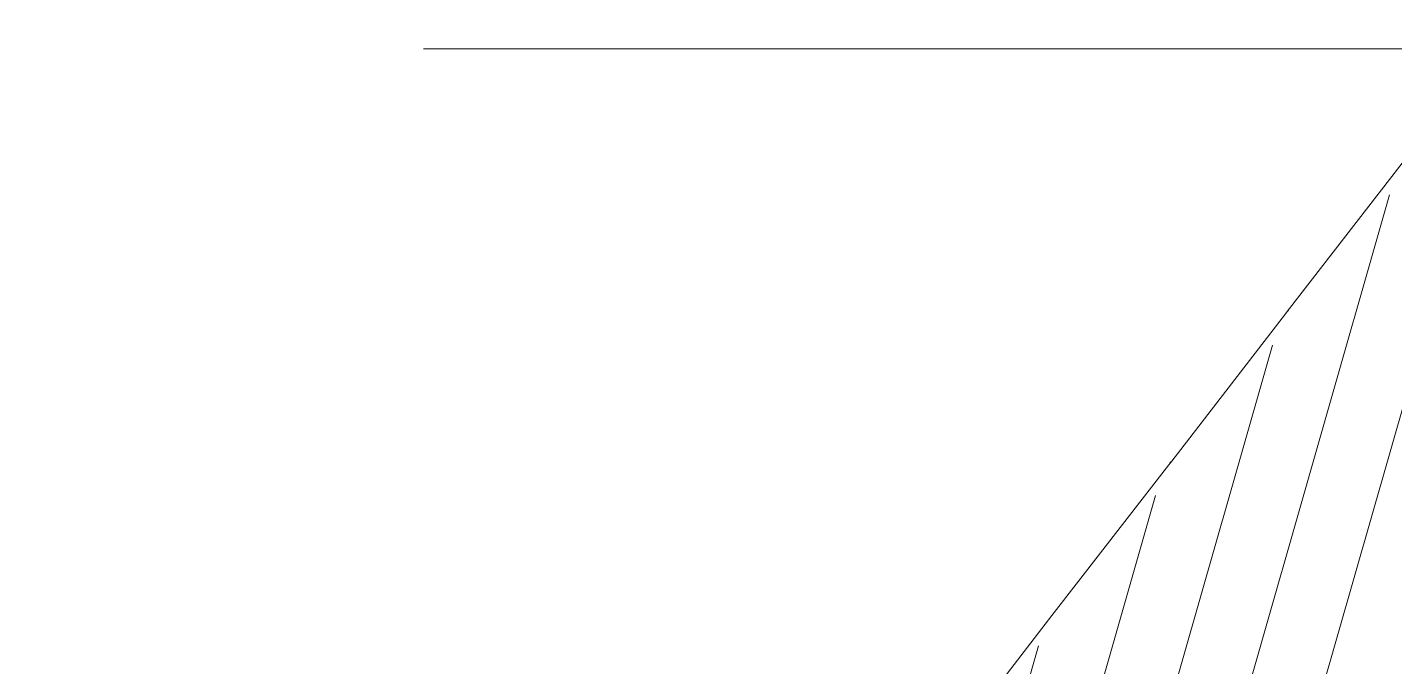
# Model space of a CAD drawing. Header units: millimetres. Extents: x 886808 to 1650903, y -1008069 to 230892.
# Drawn here: x 1017539.1 to 1017918.5, y -559521.9 to -559344.5 of the extents above; entities that cross this region are included whole.
import ezdxf
from ezdxf.xclip import XClip

# ---------------------------------------------------------------- set-up
doc = ezdxf.new("R2010")
doc.units = ezdxf.units.MM
doc.header["$XCLIPFRAME"] = 0
doc.linetypes.add('CENTER', pattern=[2, 1.25, -0.25, 0.25, -0.25])
doc.layers.get('0').update_dxf_attribs({"lineweight": 0})
doc.layers.add('8l NET TO', color=8, linetype='Continuous', lineweight=9)
doc.layers.add('A_Dim', color=8, linetype='Continuous', lineweight=5)

# ---------------------------------------------------------------- blocks, each defined once
blk = doc.blocks.new('A$C14C457CE')
for p, q in [((10021.33, 1470.05), (9953.85, 1705.92)), ((10016.06, 1627.08), (9984.18, 1668.18)), ((10057.9, 1414), (9987.68, 1659.46)), ((10016.06, 1627.08), (10015.77, 1627.33)), ((10016.13, 1627.02), (10016.06, 1627.08)), ((10016.58, 1626.35), (10016.13, 1627.02)), ((10048.15, 1585.52), (10016.58, 1626.35)), ((10094.5, 1357.92), (10020.17, 1617.73)), ((10048.44, 1585.28), (10048.15, 1585.52)), ((10048.97, 1584.51), (10048.15, 1585.52)), ((10048.97, 1584.51), (10048.44, 1585.28)), ((10080.75, 1543.52), (10048.97, 1584.51)), ((10131.08, 1301.86), (10052.65, 1576)), ((10080.75, 1543.52), (10080.54, 1543.69)), ((10081.37, 1542.68), (10080.75, 1543.52)), ((10112.93, 1501.85), (10081.37, 1542.68)), ((10167.64, 1245.83), (10085.13, 1534.26))]:
    blk.add_line(p, q)

msp = doc.modelspace()

# ---------------------------------------------------------------- linework, layer by layer
at = {"layer": '8l NET TO', "color": 251, "linetype": 'CENTER', "ltscale": 1000, "true_color": 0x636466, "transparency": 33554636}
msp.add_line((1015649.01, -559350.39), (1060209.9, -559350.39), dxfattribs=at)

# ---------------------------------------------------------------- block references
at = {"layer": 'A_Dim', "transparency": 33554483}
ref = msp.add_blockref('A$C14C457CE', (1027904.8, -561050.38), dxfattribs=dict(at, xscale=-1))
XClip(ref).set_block_clipping_path([(7946.8262406772, -441.4141993674), (10608.649371153, 4022.528169149)])

doc.saveas('drawing.dxf')
